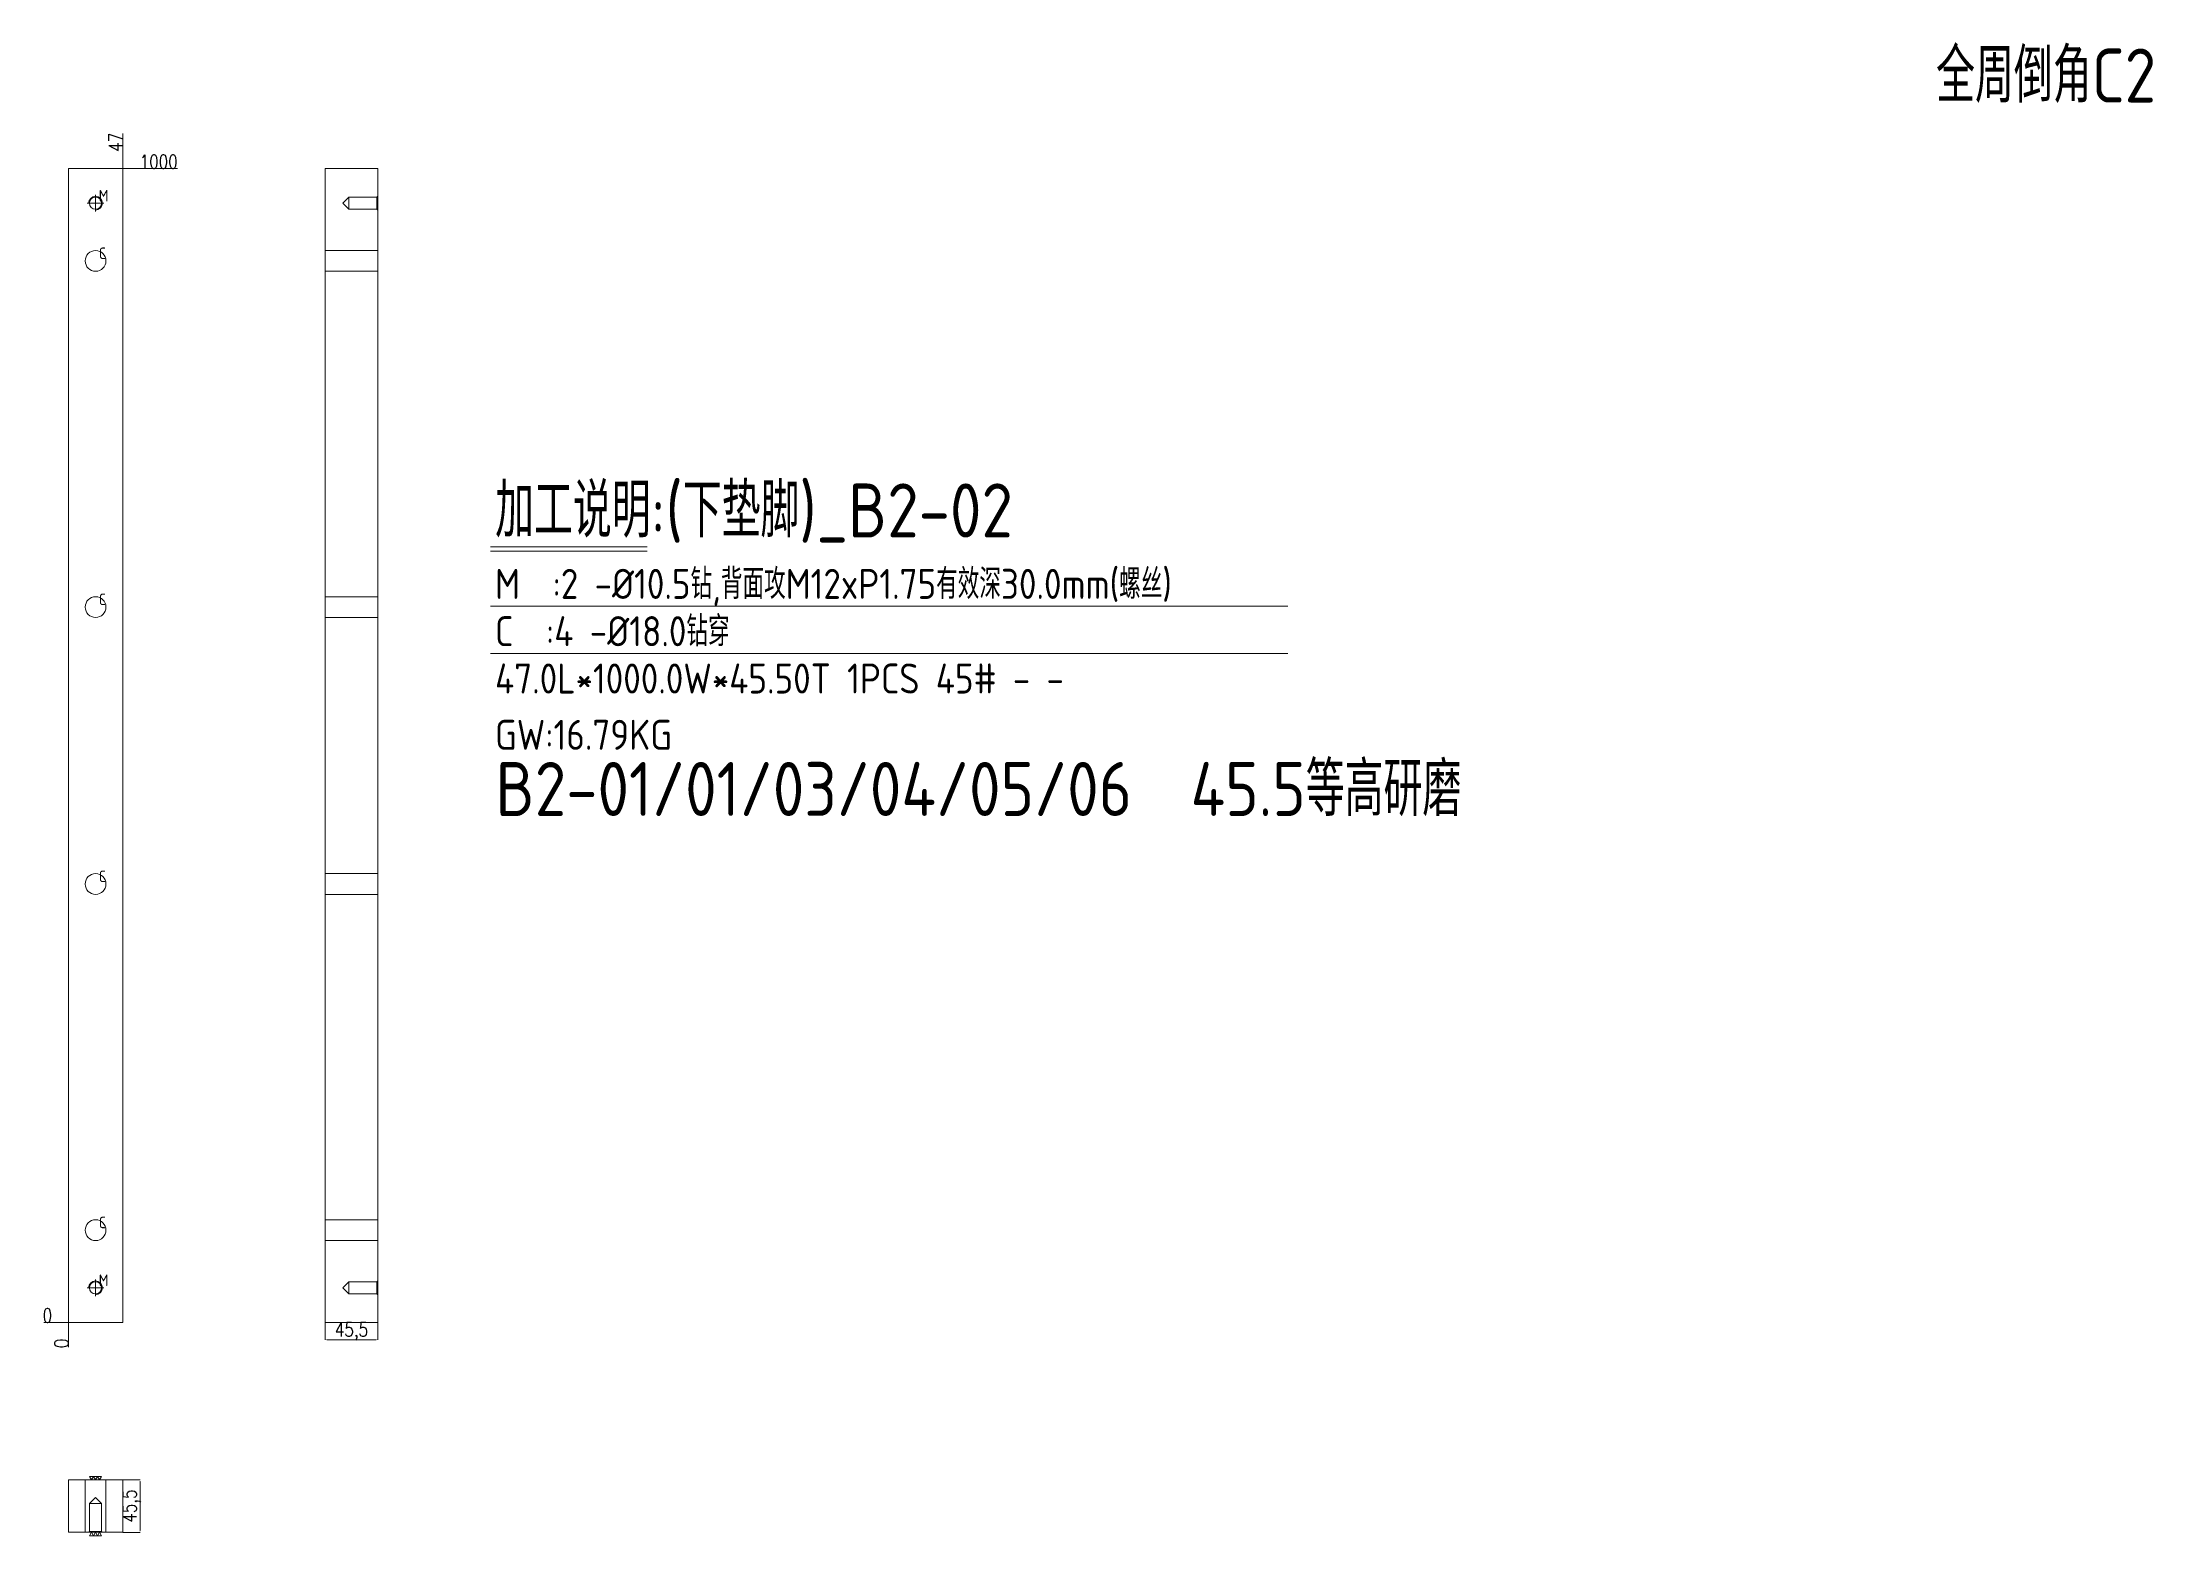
# Model space of a CAD drawing. Header units: millimetres. Extents: x 10712 to 12541, y 6337 to 7631.
import ezdxf

# ---------------------------------------------------------------- set-up
doc = ezdxf.new("R2010")
doc.units = ezdxf.units.MM
doc.linetypes.add('CENTER', pattern=[0])
doc.linetypes.add('DASHED', pattern=[0])
for name, color, linetype, lineweight in [('B2', 8, 'Continuous', 20), ('B2_W', 7, 'Continuous', 25), ('DIM', 4, 'Continuous', 20)]:
    doc.layers.add(name, color=color, linetype=linetype, lineweight=lineweight)
doc.styles.add('gbenor', font='gbenor.shx', dxfattribs={"bigfont": 'gbcbig.shx'})
doc.styles.add('TXT', font='txt.shx', dxfattribs={"width": 0.8, "bigfont": 'ctxt.shx'})
doc.dimstyles.new('零件', dxfattribs={"dimscale": 1.5, "dimtxt": 8, "dimasz": 1, "dimexe": 0, "dimexo": 0, "dimgap": 0, "dimtad": 1, "dimtxsty": 'TXT', "dimcen": 0, "dimclrd": 252, "dimclre": 252, "dimclrt": 4, "dimazin": 3, "dimtp": 0.001, "dimtm": 0.001, "dimtfac": 1, "dimtmove": 0, "dimatfit": 3, "dimlwd": 5, "dimlwe": 5})

# ---------------------------------------------------------------- blocks, each defined once
blk = doc.blocks.new('*D1107')
at = {"layer": 'Defpoints', "color": 0}
for p in [(10781.4, 7521.5), (10796.4, 7521.5), (10734.4, 6521.5)]:
    blk.add_point(p, dxfattribs=at)
at = {"layer": 'DIM', "color": 252, "lineweight": 5}
blk.add_line((10781.4, 7521.5), (10828.8, 7521.5), dxfattribs=at)
at = {"layer": 'DIM', "color": 4, "lineweight": 5, "insert": (10812.6, 7527.5), "char_height": 12, "attachment_point": 5, "style": 'TXT'}
blk.add_mtext('1000', dxfattribs=at)
blk = doc.blocks.new('*D1108')
at = {"layer": 'Defpoints', "color": 0}
for p in [(10719.4, 6521.5), (10734.4, 6521.5), (10734.4, 6521.5)]:
    blk.add_point(p, dxfattribs=at)
at = {"layer": 'DIM', "color": 252, "lineweight": 5}
blk.add_line((10734.4, 6521.5), (10713, 6521.5), dxfattribs=at)
at = {"layer": 'DIM', "color": 4, "lineweight": 5, "insert": (10716.2, 6527.5), "char_height": 12, "attachment_point": 5, "style": 'TXT'}
blk.add_mtext('0', dxfattribs=at)
blk = doc.blocks.new('*D1109')
at = {"layer": 'Defpoints', "color": 0}
for p in [(10734.4, 6521.5), (10734.4, 6521.5), (10734.4, 6506.5)]:
    blk.add_point(p, dxfattribs=at)
at = {"layer": 'DIM', "color": 252, "lineweight": 5}
blk.add_line((10734.4, 6521.5), (10734.4, 6500.1), dxfattribs=at)
at = {"layer": 'DIM', "color": 4, "lineweight": 5, "insert": (10728.4, 6503.3), "char_height": 12, "attachment_point": 5, "rotation": 90, "style": 'TXT'}
blk.add_mtext('0', dxfattribs=at)
blk = doc.blocks.new('*D1110')
at = {"layer": 'Defpoints', "color": 0}
for p in [(10781.4, 7536.5), (10781.4, 7521.5), (10734.4, 6521.5)]:
    blk.add_point(p, dxfattribs=at)
at = {"layer": 'DIM', "color": 252, "lineweight": 5}
blk.add_line((10781.4, 7521.5), (10781.4, 7552), dxfattribs=at)
at = {"layer": 'DIM', "color": 4, "lineweight": 5, "insert": (10775.4, 7544.3), "char_height": 12, "attachment_point": 5, "rotation": 90, "style": 'TXT'}
blk.add_mtext('47', dxfattribs=at)
blk = doc.blocks.new('*D1111')
at = {"layer": 'Defpoints', "color": 0}
for p in [(10781.4, 6385.1), (10781.4, 6339.6), (10796.4, 6339.6)]:
    blk.add_point(p, dxfattribs=at)
at = {"layer": 'DIM', "color": 252, "lineweight": 5}
for p, q in [((10781.4, 6385.1), (10796.4, 6385.1)), ((10796.4, 6383.6), (10796.4, 6341.1)), ((10781.4, 6339.6), (10796.4, 6339.6))]:
    blk.add_line(p, q, dxfattribs=at)
at = {"layer": 'DIM', "color": 252}
for points in [[(10796.6, 6383.6), (10796.1, 6383.6), (10796.4, 6385.1)], [(10796.1, 6341.1), (10796.6, 6341.1), (10796.4, 6339.6)]]:
    blk.add_solid(points, dxfattribs=at)
at = {"layer": 'DIM', "color": 4, "lineweight": 5, "insert": (10789.2, 6362.4), "char_height": 12, "attachment_point": 5, "rotation": 90, "style": 'TXT'}
blk.add_mtext('45,5', dxfattribs=at)
blk = doc.blocks.new('*D1112')
at = {"layer": 'Defpoints', "color": 0}
for p in [(10956.9, 6521.5), (11002.4, 6521.5), (11002.4, 6506.5)]:
    blk.add_point(p, dxfattribs=at)
at = {"layer": 'DIM', "color": 252, "lineweight": 5}
for p, q in [((10956.9, 6521.5), (10956.9, 6506.5)), ((11002.4, 6521.5), (11002.4, 6506.5)), ((10958.4, 6506.5), (11000.9, 6506.5))]:
    blk.add_line(p, q, dxfattribs=at)
at = {"layer": 'DIM', "color": 252}
for points in [[(10958.4, 6506.7), (10958.4, 6506.2), (10956.9, 6506.5)], [(11000.9, 6506.2), (11000.9, 6506.7), (11002.4, 6506.5)]]:
    blk.add_solid(points, dxfattribs=at)
at = {"layer": 'DIM', "color": 4, "lineweight": 5, "insert": (10979.6, 6513.6), "char_height": 12, "attachment_point": 5, "style": 'TXT'}
blk.add_mtext('45,5', dxfattribs=at)

msp = doc.modelspace()

# ---------------------------------------------------------------- linework, layer by layer
at = {"layer": 'B2', "color": 135, "linetype": 'Continuous', "lineweight": 5}
for p, q in [((10734.38, 7521.492), (10781.38, 7521.492)), ((10734.38, 6521.492), (10734.38, 7521.492)), ((10781.38, 7521.492), (10781.38, 6521.492)), ((10956.864, 7521.492), (10956.864, 6521.492)), ((11002.364, 7521.492), (10956.864, 7521.492)), ((11002.364, 6521.492), (11002.364, 7521.492)), ((10781.38, 6521.492), (10734.38, 6521.492)), ((11002.364, 6521.492), (10956.864, 6521.492)), ((10781.38, 6385.114), (10734.38, 6385.114)), ((10734.38, 6339.614), (10734.38, 6385.114)), ((10781.38, 6339.614), (10781.38, 6385.114)), ((10734.38, 6339.614), (10781.38, 6339.614))]:
    msp.add_line(p, q, dxfattribs=at)
at = {"layer": 'B2', "color": 5, "linetype": 'DASHED', "lineweight": 5, "ltscale": 0.514465}
for p, q in [((10977.364, 7496.745), (10972.111, 7491.492)), ((10972.111, 7491.492), (10977.364, 7486.239)), ((11001.617, 7496.745), (10977.364, 7496.745)), ((10977.364, 7486.239), (10977.364, 7496.745)), ((10977.364, 7486.239), (11001.617, 7486.239)), ((11002.364, 7497.492), (11001.617, 7496.745)), ((11001.617, 7486.239), (11001.617, 7496.745)), ((11001.617, 7486.239), (11002.364, 7485.492)), ((10977.364, 6556.745), (10972.111, 6551.492)), ((10972.111, 6551.492), (10977.364, 6546.239)), ((11001.617, 6556.745), (10977.364, 6556.745)), ((10977.364, 6556.745), (10977.364, 6546.239)), ((11002.364, 6557.492), (11001.617, 6556.745)), ((11001.617, 6556.745), (11001.617, 6546.239)), ((10977.364, 6546.239), (11001.617, 6546.239)), ((11001.617, 6546.239), (11002.364, 6545.492)), ((10757.88, 6369.867), (10752.627, 6364.614)), ((10752.627, 6364.614), (10752.627, 6340.361)), ((10752.627, 6364.614), (10763.133, 6364.614)), ((10763.133, 6364.614), (10757.88, 6369.867)), ((10763.133, 6340.361), (10763.133, 6364.614)), ((10752.627, 6340.361), (10751.88, 6339.614)), ((10763.133, 6340.361), (10752.627, 6340.361)), ((10763.88, 6339.614), (10763.133, 6340.361))]:
    msp.add_line(p, q, dxfattribs=at)
at = {"layer": 'B2', "color": 31, "linetype": 'DASHED', "lineweight": 5, "ltscale": 0.514465}
for p, q in [((11002.364, 7450.496), (10956.864, 7450.496)), ((10956.864, 7432.489), (11002.364, 7432.489)), ((11002.364, 7150.496), (10956.864, 7150.496)), ((10956.864, 7132.489), (11002.364, 7132.489)), ((11002.364, 6910.496), (10956.864, 6910.496)), ((10956.864, 6892.489), (11002.364, 6892.489)), ((11002.364, 6610.496), (10956.864, 6610.496)), ((10956.864, 6592.489), (11002.364, 6592.489)), ((10748.876, 6385.114), (10748.876, 6339.614)), ((10766.883, 6339.614), (10766.883, 6385.114))]:
    msp.add_line(p, q, dxfattribs=at)
at = {"layer": 'B2', "color": 30, "linetype": 'DASHED', "lineweight": 5, "ltscale": 0.514465}
for centre in [(10757.88, 7491.492), (10757.88, 6551.492)]:
    msp.add_circle(centre, 5.253, dxfattribs=at)
at = {"layer": 'B2', "color": 42, "linetype": 'Continuous', "lineweight": 5}
for centre in [(10757.88, 7441.492), (10757.88, 7141.492), (10757.88, 6901.492), (10757.88, 6601.492)]:
    msp.add_circle(centre, 9.004, dxfattribs=at)
at = {"layer": 'B2', "color": 30, "linetype": 'DASHED', "lineweight": 5, "ltscale": 0.514465}
for centre in [(10757.88, 7491.492), (10757.88, 6551.492)]:
    msp.add_arc(centre, 6, 270, 180, dxfattribs=at)
at = {"layer": 'B2_W', "color": 1, "linetype": 'CENTER', "lineweight": 5, "ltscale": 0.514465}
for p, q in [((10757.88, 7484.292), (10757.88, 7498.692)), ((10750.68, 7491.492), (10765.08, 7491.492)), ((10750.68, 6551.492), (10765.08, 6551.492)), ((10757.88, 6544.292), (10757.88, 6558.692))]:
    msp.add_line(p, q, dxfattribs=at)
at = {"layer": 'DIM', "color": 8, "linetype": 'Continuous', "lineweight": 5}
for p, q in [((11100.118, 7193.771), (11235.744, 7193.771)), ((11100.118, 7189.871), (11235.744, 7189.871)), ((11100.118, 7142.371), (11790.886, 7142.371)), ((11100.118, 7101.371), (11790.886, 7101.371))]:
    msp.add_line(p, q, dxfattribs=at)
at = {"layer": 'DIM', "color": 1, "linetype": 'Continuous', "lineweight": 5}
for points in [[(10763.076, 6388.114), (10761.344, 6385.114), (10759.612, 6388.114), (10757.88, 6385.114), (10756.148, 6388.114), (10754.416, 6385.114), (10752.684, 6388.114), (10763.076, 6388.114)], [(10752.684, 6336.614), (10754.416, 6339.614), (10756.148, 6336.614), (10757.88, 6339.614), (10759.612, 6336.614), (10761.344, 6339.614), (10763.076, 6336.614), (10752.684, 6336.614)]]:
    msp.add_lwpolyline(points, close=True, dxfattribs=at)

# ---------------------------------------------------------------- texts
at = {"layer": 'DIM', "color": 6, "lineweight": 5, "style": 'gbenor'}
for s, p in [('全周倒角C2', (12352.724, 7578.769)), ('B2-01/01/03/04/05/06  45.5等高研磨', (11104.455, 6960.448))]:
    msp.add_text(s, height=46.8, dxfattribs=at).set_placement(p)
at = {"layer": 'DIM', "color": 4, "lineweight": 5, "style": 'gbenor'}
for s, height, p in [('M', 10, (10760.64, 7493.123)), ('C', 10, (10760.7, 7443.153)), ('加工说明:(下垫脚)_B2-02', 46.8, (11104.089, 7201.848)), ('M  :2 -%%c10.5钻,背面攻M12xP1.75有效深30.0mm(螺丝)', 26, (11104.018, 7148.591)), ('C', 10, (10760.7, 7143.153)), ('C  :4 -%%c18.0钻穿', 26, (11104.018, 7107.591)), ('47.0L*1000.0W*45.50T 1PCS 45# - -', 26, (11104.018, 7066.591)), ('GW:16.79KG', 26, (11104.018, 7017.791)), ('C', 10, (10760.7, 6903.153)), ('C', 10, (10760.7, 6603.153)), ('M', 10, (10760.64, 6553.123))]:
    msp.add_text(s, height=height, dxfattribs=at).set_placement(p)

# ---------------------------------------------------------------- dimensions: what is measured, and where the dimension line sits
at = {"layer": 'DIM', "lineweight": 5}
for feature_location, offset, dtype, origin, picture, middle in [((10781.38, 7521.492), (0, 15), 1, (10734.38, 6521.492), '*D1110', (10775.38, 7544.264)), ((10781.38, 7521.492), (15, 0), 0, (10734.38, 6521.492), '*D1107', (10812.608, 7527.492)), ((10734.379765747, 6521.492427728), (-15, 0), 0, (10734.379765747, 6521.492427728), '*D1108', (10716.179765747, 6527.492427728)), ((10734.379765747, 6521.492427728), (0, -15), 1, (10734.379765747, 6521.492427728), '*D1109', (10728.379765747, 6503.292427728))]:
    dim = msp.add_ordinate_dim(feature_location=feature_location, offset=offset, dtype=dtype, origin=origin, dimstyle='零件', dxfattribs=at)
    dim.commit()
    dim.dimension.update_dxf_attribs({"geometry": picture, "text_midpoint": middle})
dim = msp.add_linear_dim(base=(11002.364, 6506.492), p1=(10956.864, 6521.492), p2=(11002.364, 6521.492), dimstyle='零件', dxfattribs=at)
dim.commit()
dim.dimension.update_dxf_attribs({"geometry": '*D1112', "text_midpoint": (10979.614, 6513.635)})
dim = msp.add_linear_dim(base=(10796.38, 6339.614), p1=(10781.38, 6385.114), p2=(10781.38, 6339.614), angle=90, dimstyle='零件', dxfattribs=at)
dim.commit()
dim.dimension.update_dxf_attribs({"geometry": '*D1111', "text_midpoint": (10789.237, 6362.364)})

doc.saveas('drawing.dxf')
